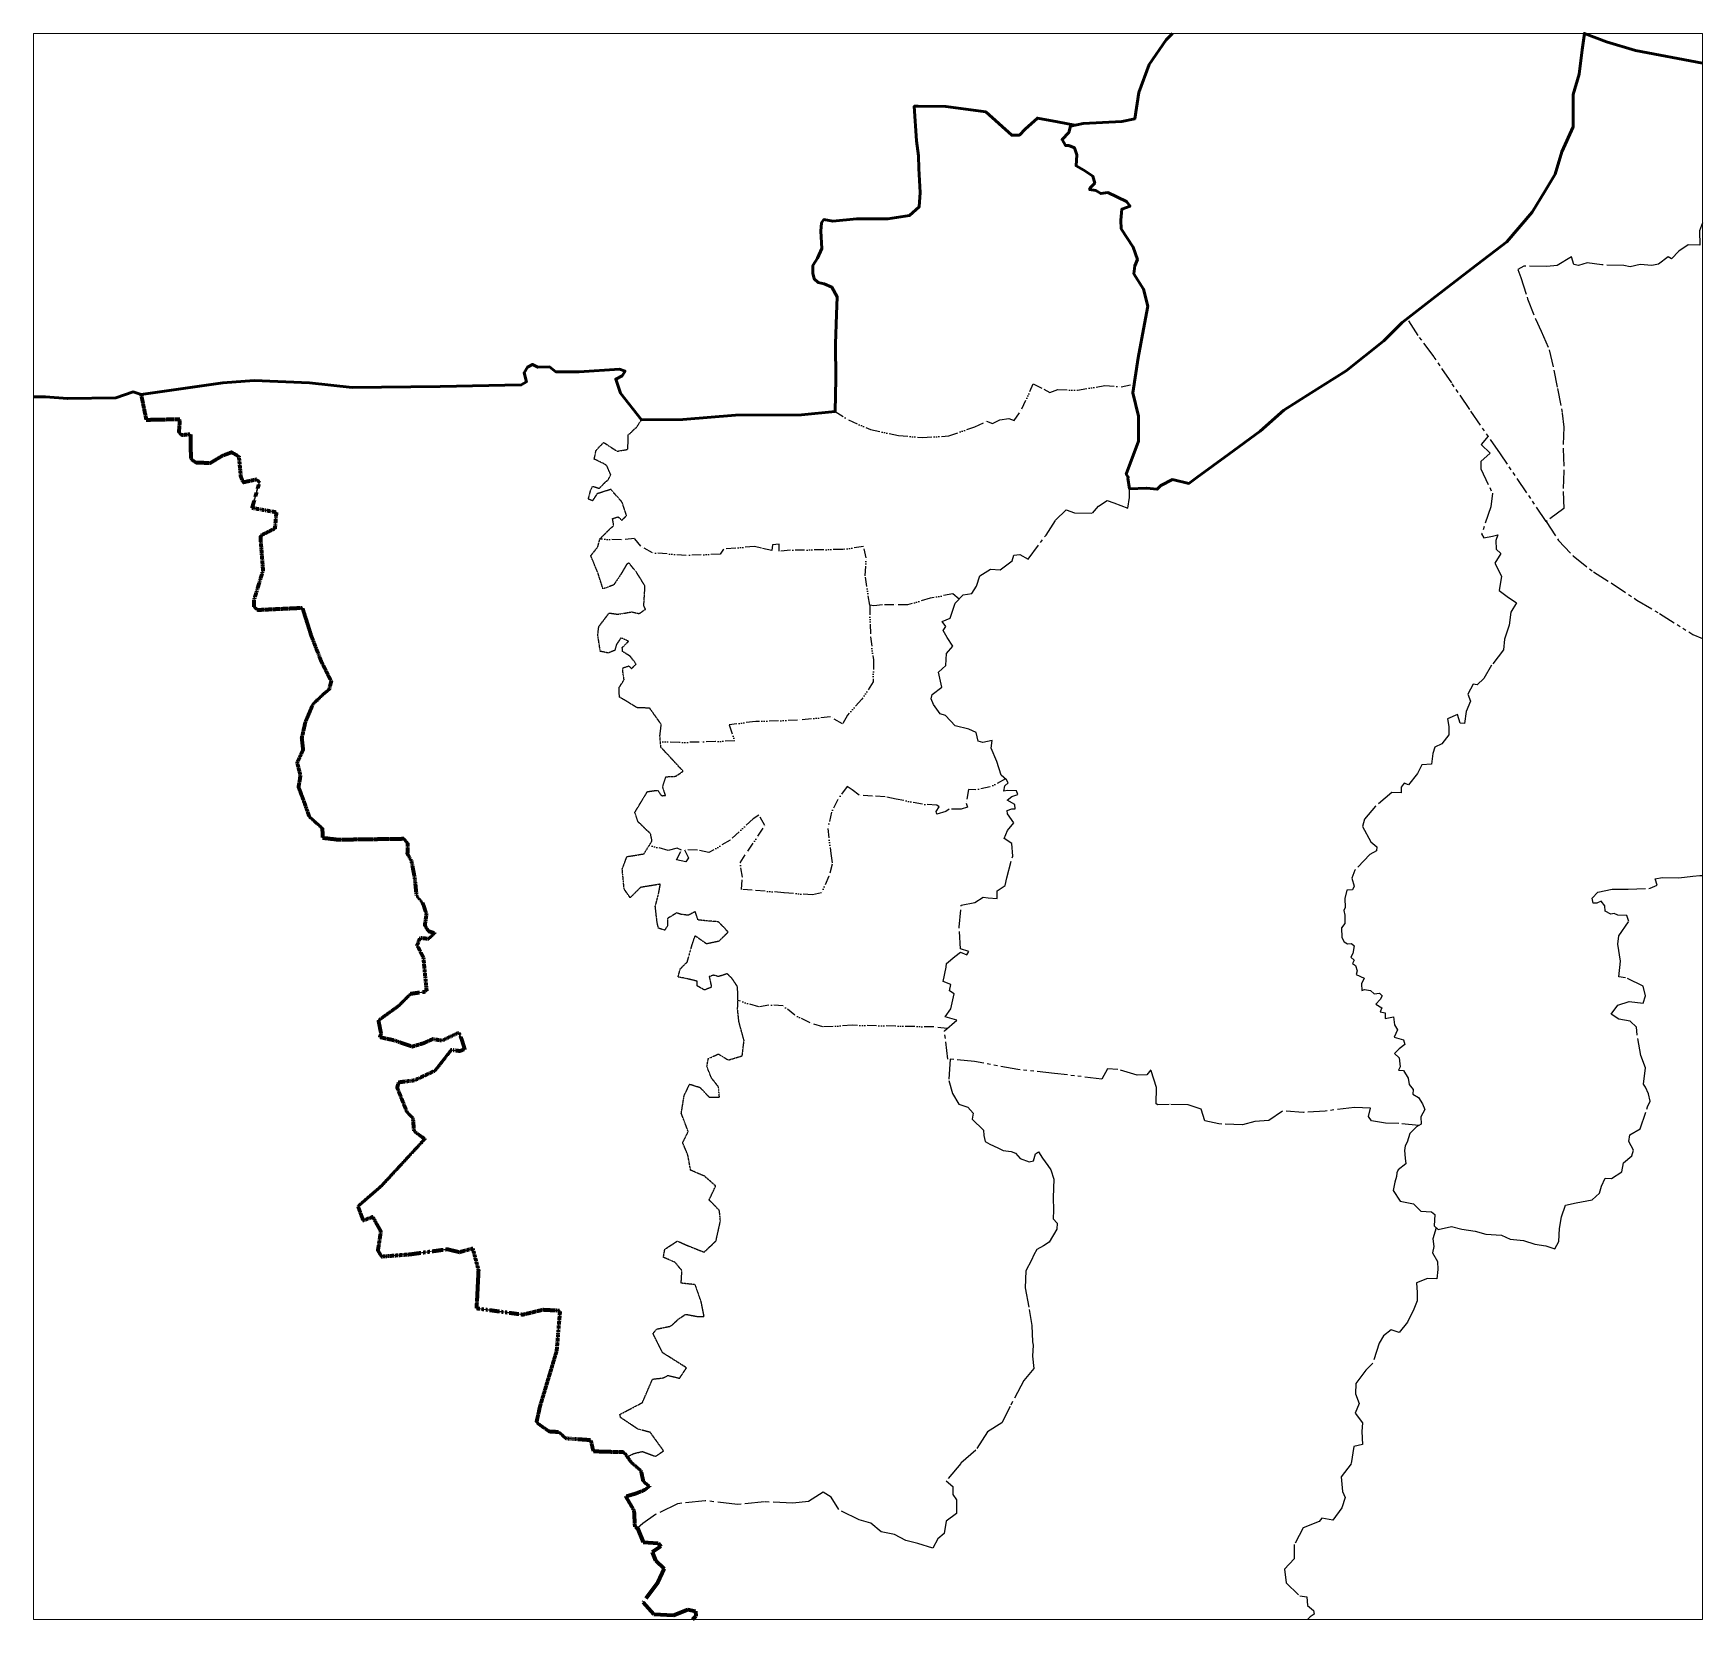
# Model space of a CAD drawing. Header units: inches. Extents: x -2504904 to 1187153, y -210426 to 1791474.
# Drawn here: x 270792 to 481556, y 1372190 to 1572435 of the extents above; entities that cross this region are included whole.
import ezdxf

# ---------------------------------------------------------------- set-up
doc = ezdxf.new("R2010")
doc.units = ezdxf.units.IN
doc.header["$MEASUREMENT"] = 0
doc.linetypes.add('ACAD_ISO14W100', pattern=[24, 12, -3, 0, -3, 0, -3, 0, -3])
doc.linetypes.add('PHANTOM2', pattern=[1.25, 0.625, -0.125, 0.125, -0.125, 0.125, -0.125])
for name, color, linetype in [('Batas Desa', 7, 'ACAD_ISO14W100'), ('Batas Wilayah', 7, 'PHANTOM2'), ('Bbatas Provinsi', 7, 'PHANTOM2')]:
    doc.layers.add(name, color=color, linetype=linetype)
doc.layers.add('Batas Luar', color=7, linetype='Continuous', lineweight=20)

msp = doc.modelspace()

# ---------------------------------------------------------------- linework, layer by layer
at = {"layer": 'Batas Desa', "ltscale": 100}
for points in [[(402300, 1560853), (400105, 1561266), (397564, 1561744), (396029, 1560358), (395299, 1559588), (394321, 1559574), (391039, 1562518), (386012, 1563224), (382490, 1563246), (382005, 1563246), (382288, 1558872), (382554, 1556960), (382579, 1555382), (382762, 1552332), (382651, 1550556), (381412, 1549429), (378691, 1549010), (374709, 1549010), (371731, 1548741), (370581, 1548940), (370315, 1548520), (370227, 1547459), (370350, 1545289), (369784, 1544053), (369219, 1543135), (369219, 1542146), (369395, 1541439), (369890, 1540980), (370633, 1540804), (371588, 1540415), (372295, 1539179), (372189, 1536954), (372058, 1533258), (372128, 1528843), (372049, 1524708), (373691, 1523639), (376496, 1522416), (380013, 1521682), (383040, 1521415), (386379, 1521615), (389652, 1522771), (391143, 1523461), (391878, 1523172), (392813, 1523661), (393970, 1523816), (394616, 1523550), (395618, 1525039), (397038, 1528180), (398373, 1527513), (399130, 1527113), (400132, 1527469), (402625, 1527380), (406076, 1527980), (408146, 1527825), (409758, 1528134)], [(387692, 1501029), (386893, 1501700), (384043, 1501130), (381165, 1500277), (379449, 1500278), (378024, 1500278), (376898, 1500150), (376385, 1500236), (375827, 1503974), (375941, 1506208), (375614, 1507660), (372977, 1507290), (366370, 1507180), (364957, 1507066), (364957, 1507954), (364114, 1507863), (364023, 1507157), (362747, 1507430), (361858, 1507658), (357915, 1507339), (357528, 1506702), (353221, 1506543), (348968, 1506846), (347487, 1507688), (346712, 1508689), (345048, 1508485), (342314, 1508595)], [(376385, 1500236), (376486, 1496273), (376861, 1493335), (376837, 1490561), (375416, 1488394), (373576, 1486371), (372948, 1485278), (371426, 1486153), (367282, 1485735), (361997, 1485573), (358644, 1485154), (359342, 1483108), (356921, 1483038), (354865, 1482979), (352375, 1482907), (349956, 1483031)], [(393527, 1478315), (391589, 1477307), (389802, 1476953), (388857, 1476967), (388587, 1475266), (388735, 1474735), (387937, 1474513), (386431, 1474499), (386002, 1474189), (384880, 1473864), (384783, 1474198), (385160, 1474808), (384853, 1474998), (383044, 1475133), (379747, 1475770), (378322, 1476045), (376763, 1476153), (375055, 1476272), (374160, 1476921), (373549, 1477365), (372358, 1475722), (371573, 1474102), (371092, 1472059), (371494, 1468922), (371668, 1467560), (371234, 1466056), (370313, 1463932), (369179, 1463673), (365565, 1463956), (361562, 1464270), (360191, 1464377), (360310, 1465896), (360015, 1467730), (361007, 1469217), (362261, 1471096), (363155, 1472435), (362401, 1473732), (361654, 1473298), (358779, 1470571), (356086, 1469038), (354645, 1469344), (352992, 1469368), (353511, 1468353), (353157, 1467834), (352000, 1468094), (352614, 1469321), (352085, 1469585), (350960, 1469297), (348555, 1469932)], [(386173, 1446815), (384486, 1447011), (379662, 1447108), (374154, 1447220), (370485, 1447013), (368855, 1447515), (366931, 1448502), (365469, 1449674), (363648, 1449770), (362378, 1449531), (359762, 1450356)]]:
    msp.add_lwpolyline(points, dxfattribs=at)
at = {"layer": 'Batas Luar'}
msp.add_lwpolyline([(270792, 1572435), (481556, 1572435), (481556, 1372190), (270792, 1372190)], close=True, dxfattribs=at)
at = {"layer": 'Batas Wilayah', "color": 251, "linetype": 'ByBlock', "lineweight": 50, "ltscale": 3500, "true_color": 0x636466}
msp.add_lwpolyline([(481556, 1568661), (473083, 1570285), (469413, 1571385), (466641, 1572435), (466362, 1570360), (465951, 1567292), (465198, 1564700), (465198, 1560631), (463786, 1557493), (462928, 1554648), (461672, 1552567), (460034, 1549854), (456830, 1546135), (452381, 1542703), (447426, 1538881), (443613, 1535940), (441323, 1533642), (436532, 1529828), (432145, 1527070), (428662, 1524882), (425694, 1522221), (421730, 1519328), (417696, 1516384), (416667, 1515633), (414611, 1516111), (413169, 1515375), (412678, 1514885), (411359, 1515038), (409211, 1514946), (408985, 1516294), (409043, 1516429), (408773, 1516796), (410340, 1520936), (410311, 1524102), (409595, 1527072), (410273, 1531485), (411092, 1535757), (411495, 1538015), (410968, 1540150), (409758, 1542084), (409851, 1543074), (410192, 1543909), (409665, 1545456), (408146, 1547759), (408115, 1548873), (408208, 1550234), (409261, 1550636), (408827, 1551224), (406442, 1552338), (405575, 1552214), (404924, 1552585), (404150, 1552709), (404274, 1552987), (404800, 1553544), (404553, 1554411), (403435, 1555169), (402444, 1555726), (402537, 1557118), (402258, 1557984), (401546, 1558263), (401112, 1558263), (400678, 1559036), (401546, 1559933), (401762, 1560738), (403342, 1561078), (408237, 1561325), (409848, 1561666), (410377, 1564962), (411678, 1568520), (413815, 1571614), (414630, 1572435)], dxfattribs=at)
at = {"layer": 'Batas Wilayah', "ltscale": 3500}
for points in [[(481556, 1568661), (473083, 1570285), (469413, 1571385), (466641, 1572435), (466362, 1570360), (465951, 1567292), (465198, 1564700), (465198, 1560631), (463786, 1557493), (462928, 1554648), (461672, 1552567), (460034, 1549854), (456830, 1546135), (452381, 1542703), (447426, 1538881), (443613, 1535940), (441323, 1533642), (436532, 1529828), (432145, 1527070), (428662, 1524882), (425694, 1522221), (421730, 1519328), (417696, 1516384), (416667, 1515633), (414611, 1516111), (413169, 1515375), (412678, 1514885), (411359, 1515038), (409211, 1514946), (408985, 1516294), (409043, 1516429), (408773, 1516796), (410340, 1520936), (410311, 1524102), (409595, 1527072), (410273, 1531485), (411092, 1535757), (411495, 1538015), (410968, 1540150), (409758, 1542084), (409851, 1543074), (410192, 1543909), (409665, 1545456), (408146, 1547759), (408115, 1548873), (408208, 1550234), (409261, 1550636), (408827, 1551224), (406442, 1552338), (405575, 1552214), (404924, 1552585), (404150, 1552709), (404274, 1552987), (404800, 1553544), (404553, 1554411), (403435, 1555169), (402444, 1555726), (402537, 1557118), (402258, 1557984), (401546, 1558263), (401112, 1558263), (400678, 1559036), (401546, 1559933), (401762, 1560738), (403342, 1561078), (408237, 1561325), (409848, 1561666), (410377, 1564962), (411678, 1568520), (413815, 1571614), (414630, 1572435)], [(481556, 1548512), (481145, 1547520), (481184, 1545721), (479716, 1545741), (478541, 1544959), (477640, 1543962), (477210, 1544216), (475994, 1543306), (475133, 1543150), (473684, 1543248), (472411, 1542954), (471628, 1543130), (468829, 1543208), (466988, 1543463), (465872, 1543130), (465305, 1543248), (464991, 1544245), (463186, 1543131), (461874, 1543014), (458996, 1543053), (458213, 1542623), (458624, 1541626), (459444, 1538934), (460446, 1536385), (461191, 1534840), (462199, 1532483), (462790, 1529919), (463221, 1527599), (463831, 1524479), (464048, 1522711), (463949, 1519975), (464047, 1517154), (463942, 1514604), (464041, 1512441), (461816, 1510829), (456019, 1519374), (452158, 1524936), (449872, 1528306), (447657, 1531593), (445631, 1534311), (444284, 1536457)], [(454475, 1521597), (453609, 1520554), (454718, 1519444), (453533, 1518375), (453547, 1517463), (455008, 1514411), (454815, 1512674), (453656, 1509265), (453913, 1508751), (455041, 1508976), (455719, 1509125), (455461, 1508417), (455494, 1507324), (456073, 1506777), (455333, 1505555), (456170, 1503908), (455880, 1502107), (456878, 1501367), (458038, 1500563), (457329, 1499373), (457135, 1497749), (456555, 1495980), (456394, 1494597), (454913, 1492668), (453939, 1490980), (453102, 1490176), (452587, 1490272), (451910, 1489018), (452232, 1488149), (451717, 1486831), (451491, 1485308), (450944, 1485372), (450590, 1486434), (449334, 1485919), (449495, 1484922), (449527, 1483893), (448625, 1482767), (447724, 1482317), (447498, 1481545), (447305, 1480162), (446113, 1480098), (445575, 1479000), (444426, 1477571), (443881, 1477772), (443478, 1477289), (443478, 1476544), (442309, 1476584), (440235, 1474862), (438849, 1473252), (438624, 1472319), (439655, 1470387), (440429, 1469744), (440364, 1469261), (439526, 1468778), (437646, 1466792), (437281, 1465781), (437545, 1464789), (437342, 1464304), (436653, 1464284), (436370, 1463242), (436411, 1462089), (436269, 1461725), (436390, 1461098), (436370, 1460066), (435965, 1459500), (435985, 1458291), (436289, 1457765), (436734, 1457482), (437220, 1457542), (437544, 1457259), (437403, 1456268), (437139, 1455823), (437544, 1455459), (437342, 1455014), (437747, 1454751), (437929, 1454083), (437808, 1453618), (438841, 1453152), (438497, 1452465), (438517, 1451612), (438862, 1451753), (439611, 1451612), (440097, 1451207), (440766, 1451268), (441110, 1450944), (440850, 1450490), (440303, 1449904), (441052, 1449438), (440850, 1448932), (441458, 1448771), (441478, 1448083), (442531, 1448305), (442632, 1447274), (443017, 1446646), (442612, 1445736), (443794, 1445380), (443956, 1444773), (443227, 1444227), (442639, 1443641), (443227, 1443094), (443368, 1441982), (443146, 1441537), (443773, 1441496), (444381, 1440545), (444503, 1439756), (445028, 1439100), (444952, 1438542), (445676, 1438110), (446171, 1437311), (446485, 1436589), (445977, 1435656), (446038, 1434723), (445449, 1434378), (444596, 1433567), (444253, 1432444), (443985, 1432010), (443934, 1431424), (443985, 1430430), (444075, 1429729), (443114, 1428988), (442961, 1428605), (442910, 1428146), (442680, 1427405), (442468, 1426358), (443383, 1425020), (445049, 1424694), (445964, 1423748), (447303, 1423650), (447760, 1423324), (447640, 1421896), (448152, 1421426), (449850, 1421834), (451140, 1421487), (452818, 1421242), (454189, 1420833), (456175, 1420731), (457259, 1420199), (458958, 1420056), (460391, 1419606), (461762, 1419361), (462888, 1419014), (463399, 1419913), (463481, 1421548), (463747, 1423020), (464259, 1424512), (465569, 1424798), (467609, 1425193), (468550, 1426031), (468775, 1426890), (469246, 1427912), (470044, 1427871), (471374, 1428709), (471579, 1429874), (472606, 1430726), (472831, 1431441), (472258, 1432545), (472361, 1433403), (473670, 1434160), (474612, 1436919), (474922, 1437650), (474726, 1438565), (474334, 1439414), (474104, 1439774), (474334, 1441865), (473745, 1443401), (473287, 1446015), (473188, 1446962), (472401, 1447730), (470961, 1447992), (470013, 1448613), (470863, 1449756), (472303, 1450214), (474070, 1450018), (474364, 1450933), (474037, 1452174), (471812, 1453220), (470961, 1453351), (471190, 1455330), (470863, 1457454), (470961, 1458500), (472237, 1460330), (472008, 1461081), (470830, 1461114), (470372, 1461310), (469947, 1461245), (469260, 1461604), (469227, 1462290), (468736, 1462878), (468213, 1462650), (467755, 1462617), (467624, 1463270), (468343, 1464022), (470143, 1464381), (472139, 1464381), (474920, 1464512), (475804, 1464904), (475565, 1465701), (476465, 1465867), (478547, 1465842), (480334, 1466047), (481208, 1466111), (481556, 1466111)], [(445744, 1434551), (443193, 1434826), (441498, 1434860), (439769, 1435158), (439371, 1435723), (439636, 1436752), (437609, 1436851), (433886, 1436387), (431139, 1436226), (428513, 1436392), (426785, 1435197), (425023, 1435064), (423460, 1434666), (420468, 1434765), (418707, 1435164), (418241, 1436625), (416612, 1437189), (414219, 1437222), (412789, 1437189), (412557, 1437322), (412590, 1439380), (411892, 1441604), (411393, 1440974), (410163, 1440940), (407737, 1441638), (406407, 1441737), (405709, 1440409), (399722, 1441150), (395091, 1441628), (389608, 1442638), (386255, 1442957), (385829, 1446519), (387373, 1447848), (385935, 1448273), (386627, 1449283), (387053, 1451197), (386468, 1451569), (386627, 1452366), (385669, 1452738), (386026, 1454572), (386079, 1454997), (387143, 1455901), (387835, 1456432), (388634, 1456113), (388900, 1456538), (387835, 1456857), (387676, 1459622), (387942, 1462386), (389645, 1462705), (390710, 1463396), (391348, 1463289), (392466, 1463236), (392466, 1464193), (393477, 1464884), (393700, 1465819), (394445, 1468584), (394339, 1470178), (393381, 1470816), (393807, 1471826), (394605, 1472783), (393807, 1473899), (393753, 1474325), (394339, 1474537), (394765, 1474537), (394711, 1475069), (393753, 1475654), (394339, 1476079), (395084, 1476345), (394924, 1476823), (393807, 1476876), (393327, 1476770), (393434, 1477461), (393860, 1477833), (393647, 1478205), (393008, 1478790), (392424, 1480510), (391730, 1482214), (391837, 1483172), (390664, 1482906), (390078, 1483066), (389811, 1484184), (388905, 1484610), (387199, 1485035), (385973, 1486313), (385280, 1486526), (384427, 1487698), (384160, 1488443), (384267, 1488975), (385493, 1489881), (385066, 1491797), (385984, 1492653), (386069, 1494146), (386906, 1495066), (386173, 1496181), (385671, 1497038), (386006, 1497540), (385545, 1498188), (386550, 1498627), (387173, 1500511), (388210, 1501546), (389281, 1501747), (389883, 1502649), (390285, 1503952), (391656, 1504787), (392867, 1504732), (394372, 1505835), (394607, 1506570), (395343, 1506637), (396380, 1506069), (398655, 1509109), (399864, 1510999), (401202, 1512269), (402240, 1511902), (404514, 1511868), (405284, 1512737), (406354, 1513472), (407224, 1513171), (408964, 1512503), (409198, 1513839), (409211, 1514946)], [(461816, 1510829), (463368, 1508420), (465214, 1506464), (467760, 1504455), (470015, 1503053), (473266, 1500894), (476111, 1499205), (480325, 1496545), (481556, 1496032)], [(447896, 1421661), (447503, 1420254), (447605, 1419303), (447469, 1418487), (448081, 1417400), (448115, 1416381), (447979, 1415226), (446823, 1415260), (445428, 1414717), (445496, 1413494), (445530, 1412420), (445088, 1411401), (444306, 1409736), (443251, 1408445), (442231, 1408751), (441278, 1408004), (440700, 1407086), (439918, 1404573), (439033, 1403689), (437775, 1401991), (437707, 1400700), (438184, 1399460), (437674, 1398237), (438592, 1397014), (438524, 1395927), (438592, 1394297), (437538, 1394059), (437194, 1391861), (435936, 1390231), (436092, 1388379), (436440, 1387597), (436005, 1386293), (434874, 1384729), (433482, 1384990), (433134, 1384556), (431132, 1383773), (430001, 1381688), (430001, 1379863), (428783, 1378560), (428957, 1376822), (430697, 1375171), (431568, 1375085), (431655, 1373955), (432438, 1373347), (432515, 1372873), (432004, 1372530), (431670, 1372190)]]:
    msp.add_lwpolyline(points, dxfattribs=at)
at = {"layer": 'Batas Wilayah', "color": 251, "linetype": 'ByBlock', "lineweight": 50, "ltscale": 4000, "true_color": 0x636466}
msp.add_lwpolyline([(402300, 1560853), (400105, 1561266), (397564, 1561744), (396029, 1560358), (395299, 1559588), (394321, 1559574), (391039, 1562518), (386012, 1563224), (382490, 1563246), (382005, 1563246), (382288, 1558872), (382554, 1556960), (382579, 1555382), (382762, 1552332), (382651, 1550556), (381412, 1549429), (378691, 1549010), (374709, 1549010), (371731, 1548741), (370581, 1548940), (370315, 1548520), (370227, 1547459), (370350, 1545289), (369784, 1544053), (369219, 1543135), (369219, 1542146), (369395, 1541439), (369890, 1540980), (370633, 1540804), (371588, 1540415), (372295, 1539179), (372189, 1536954), (372058, 1533258), (372128, 1528843), (372049, 1524708)], dxfattribs=at)
at = {"layer": 'Batas Wilayah', "ltscale": 4000}
msp.add_lwpolyline([(402300, 1560853), (400105, 1561266), (397564, 1561744), (396029, 1560358), (395299, 1559588), (394321, 1559574), (391039, 1562518), (386012, 1563224), (382490, 1563246), (382005, 1563246), (382288, 1558872), (382554, 1556960), (382579, 1555382), (382762, 1552332), (382651, 1550556), (381412, 1549429), (378691, 1549010), (374709, 1549010), (371731, 1548741), (370581, 1548940), (370315, 1548520), (370227, 1547459), (370350, 1545289), (369784, 1544053), (369219, 1543135), (369219, 1542146), (369395, 1541439), (369890, 1540980), (370633, 1540804), (371588, 1540415), (372295, 1539179), (372189, 1536954), (372058, 1533258), (372128, 1528843), (372049, 1524708)], dxfattribs=at)
at = {"layer": 'Batas Wilayah', "color": 251, "linetype": 'ByBlock', "lineweight": 50, "true_color": 0x636466}
msp.add_lwpolyline([(372049, 1524708), (367767, 1524301), (359456, 1524230), (352785, 1523696), (347577, 1523660), (344924, 1527015), (344318, 1528796), (345138, 1529224), (345495, 1529794), (344781, 1530043), (339716, 1529723), (336755, 1529723), (335970, 1530328), (334472, 1530293), (333794, 1530649), (333188, 1530293), (332760, 1529580), (333045, 1528440), (332367, 1528048), (322133, 1527874), (311056, 1527728), (305663, 1528310), (298667, 1528602), (294732, 1528310), (284384, 1526855), (283378, 1527184), (281197, 1526434), (275082, 1526326), (272329, 1526541), (270792, 1526541)], dxfattribs=at)
at = {"layer": 'Batas Wilayah'}
for points in [[(372049, 1524708), (367767, 1524301), (359456, 1524230), (352785, 1523696), (347577, 1523660), (344924, 1527015), (344318, 1528796), (345138, 1529224), (345495, 1529794), (344781, 1530043), (339716, 1529723), (336755, 1529723), (335970, 1530328), (334472, 1530293), (333794, 1530649), (333188, 1530293), (332760, 1529580), (333045, 1528440), (332367, 1528048), (322133, 1527874), (311056, 1527728), (305663, 1528310), (298667, 1528602), (294732, 1528310), (284384, 1526855), (283378, 1527184), (281197, 1526434), (275082, 1526326), (272329, 1526541), (270792, 1526541)], [(345942, 1392815), (346597, 1393160), (347695, 1393416), (349341, 1392795), (350366, 1393489), (348683, 1395827), (347146, 1396229), (344950, 1397691), (344841, 1398093), (347695, 1399591), (348975, 1402551), (350292, 1402697), (350914, 1403026), (352378, 1402661), (353256, 1403976), (350246, 1405880), (349778, 1406814), (349030, 1408308), (349498, 1408868), (351275, 1409242), (352303, 1410176), (353145, 1410736), (354641, 1410456), (355483, 1410456), (355109, 1412324), (354361, 1414472), (352584, 1414658), (352677, 1416246), (351836, 1417273), (350339, 1417927), (350527, 1418954), (352116, 1419982), (353145, 1419515), (355483, 1418581), (356979, 1419982), (357540, 1422503), (357416, 1423826), (356125, 1425174), (356947, 1426932), (355538, 1428163), (353778, 1428924), (353426, 1430858), (352780, 1432382), (353484, 1433788), (352603, 1436097), (352955, 1438324), (353659, 1439789), (354950, 1439379), (356123, 1438148), (357414, 1438148), (357297, 1439437), (356417, 1440551), (355830, 1442016), (356006, 1443012), (357297, 1443598), (358529, 1442836), (360290, 1443364), (360524, 1445297), (359879, 1447660), (359703, 1449243), (359762, 1450356), (359701, 1452077), (358997, 1453132), (358410, 1453718), (357295, 1453366), (356709, 1453542), (356122, 1453366), (356415, 1452018), (355535, 1451667), (354596, 1452194), (354596, 1452780), (353188, 1453132), (352190, 1453307), (352484, 1454362), (353364, 1455241), (354009, 1457527), (354361, 1458523), (355770, 1457527), (357413, 1457878), (358528, 1458992), (357295, 1460281), (355770, 1460398), (354713, 1460516), (354361, 1461570), (353481, 1461102), (352542, 1461219), (352014, 1461395), (350841, 1460691), (350841, 1459754), (350489, 1459226), (349726, 1459461), (349550, 1460164), (349315, 1462215), (349726, 1463797), (349960, 1465028), (347437, 1464618), (346146, 1463328), (345382, 1464409), (345147, 1466929), (345734, 1468512), (347905, 1468863), (348903, 1470504), (348727, 1471383), (347142, 1472907), (346732, 1474079), (348316, 1476716), (349607, 1476892), (350076, 1476189), (350604, 1476247), (350252, 1477302), (350663, 1478591), (351895, 1478650), (352834, 1479295), (350015, 1482328), (349897, 1483735), (350073, 1485200), (348606, 1487251), (347022, 1487309), (344792, 1488657), (344733, 1489829), (345379, 1490826), (345203, 1491998), (345262, 1492349), (345966, 1492584), (346318, 1492232), (346905, 1492818), (346142, 1493814), (345167, 1494406), (345153, 1494909), (345930, 1495700), (344979, 1496122), (344389, 1495245), (344216, 1494555), (343367, 1494210), (342374, 1494426), (342057, 1496496), (342186, 1497545), (343491, 1499262), (344558, 1499115), (345551, 1499262), (346324, 1499409), (347281, 1499189), (348090, 1499740), (347869, 1500181), (348016, 1502680), (346986, 1504333), (345993, 1505582), (345699, 1505399), (344926, 1504076), (344043, 1502790), (342718, 1502312), (342056, 1504370), (341173, 1506501), (342056, 1507603), (342314, 1508595), (344069, 1510338), (343922, 1511184), (344622, 1511404), (345100, 1510963), (345689, 1511552), (345137, 1513243), (343701, 1514861), (341970, 1514310), (341381, 1513427), (340866, 1513648), (341160, 1514788), (341418, 1515266), (342228, 1515008), (343406, 1516148), (343701, 1516700), (343200, 1517861), (342729, 1518155), (341610, 1518684), (341846, 1519801), (342788, 1520801), (344495, 1519684), (345849, 1519919), (345907, 1521741), (346967, 1522741), (347577, 1523660)]]:
    msp.add_lwpolyline(points, dxfattribs=at)
at = {"layer": 'Batas Wilayah', "color": 251, "lineweight": 100, "true_color": 0x636466, "transparency": 33554585}
msp.add_lwpolyline([(284384, 1526855), (285033, 1523659), (289265, 1523749), (289154, 1522076), (289514, 1521739), (290617, 1521852), (290664, 1518718), (291339, 1518268), (293140, 1518223), (294716, 1519167), (295819, 1519572), (296719, 1519055), (296966, 1516492), (297237, 1515773), (298992, 1516155), (299307, 1515751), (298392, 1512545), (301454, 1512006), (301273, 1509915), (299473, 1509016), (299476, 1508417), (299768, 1504640), (298620, 1500873), (298620, 1500087), (299070, 1499660), (304742, 1499929), (305871, 1496349), (307131, 1493135), (308375, 1490630), (308105, 1489574), (307249, 1488877), (306041, 1487686), (305121, 1485503), (304660, 1483492), (304833, 1481998), (304085, 1480390), (304488, 1478723), (304258, 1477287), (305071, 1475089), (305588, 1473595), (307257, 1472101), (307314, 1470895), (309270, 1470665), (317554, 1470780), (318034, 1470164), (318005, 1468851), (318514, 1467962), (318932, 1465742), (319148, 1463613), (319907, 1462711), (320413, 1461268), (320196, 1459849), (320630, 1459128), (321425, 1458875), (320702, 1458118), (319582, 1458226), (319221, 1457324), (320016, 1455772), (320433, 1451458), (318406, 1451169), (316814, 1449579), (314353, 1447808), (314665, 1446183), (314520, 1445748), (316300, 1445349), (318625, 1444550), (320078, 1444986), (321204, 1445494), (322403, 1445312), (324474, 1446292), (324837, 1445494), (325242, 1444168), (324624, 1443950), (323534, 1444096), (321463, 1441447), (318920, 1440250), (316886, 1439996), (316704, 1439343), (317939, 1436259), (318702, 1435497), (318823, 1433894), (320215, 1432874), (314644, 1426846), (311766, 1424343), (312416, 1422581), (313623, 1423045), (314644, 1421190), (314273, 1418779), (314737, 1418037), (318358, 1418316), (323094, 1418965), (324579, 1418594), (326250, 1419057), (326978, 1416300), (326797, 1412594), (326724, 1411504), (332582, 1410704), (335129, 1411322), (337276, 1411213), (336843, 1406107), (334737, 1399105), (334300, 1397105), (335905, 1395964), (337106, 1395891), (338017, 1395091), (341148, 1394872), (341476, 1393454), (345336, 1393345), (346210, 1392109), (347485, 1391018), (347776, 1389672), (348577, 1389017), (347995, 1388545), (346829, 1388072), (345591, 1387708), (346615, 1385939), (346724, 1383903), (347086, 1383740)], dxfattribs=at)
at = {"layer": 'Bbatas Provinsi', "ltscale": 4000, "transparency": 33554687}
for points in [[(284384, 1526855), (285033, 1523659), (289265, 1523749), (289154, 1522076), (289514, 1521739), (290617, 1521852), (290664, 1518718), (291339, 1518268), (293140, 1518223), (294716, 1519167), (295819, 1519572), (296719, 1519055), (296966, 1516492), (297237, 1515773), (298992, 1516155), (299307, 1515751), (298392, 1512545), (301454, 1512006), (301273, 1509915), (299473, 1509016), (299476, 1508417), (299768, 1504640), (298620, 1500873), (298620, 1500087), (299070, 1499660), (304742, 1499929), (305871, 1496349), (307131, 1493135), (308375, 1490630), (308105, 1489574), (307249, 1488877), (306041, 1487686), (305121, 1485503), (304660, 1483492), (304833, 1481998), (304085, 1480390), (304488, 1478723), (304258, 1477287), (305071, 1475089), (305588, 1473595), (307257, 1472101), (307314, 1470895), (309270, 1470665), (317554, 1470780), (318034, 1470164), (318005, 1468851), (318514, 1467962), (318932, 1465742), (319148, 1463613), (319907, 1462711), (320413, 1461268), (320196, 1459849), (320630, 1459128), (321425, 1458875), (320702, 1458118), (319582, 1458226), (319221, 1457324), (320016, 1455772), (320433, 1451458), (318406, 1451169), (316814, 1449579), (314353, 1447808), (314665, 1446183), (314520, 1445748), (316300, 1445349), (318625, 1444550), (320078, 1444986), (321204, 1445494), (322403, 1445312), (324474, 1446292), (324837, 1445494), (325242, 1444168), (324624, 1443950), (323534, 1444096), (321463, 1441447), (318920, 1440250), (316886, 1439996), (316704, 1439343), (317939, 1436259), (318702, 1435497), (318823, 1433894), (320215, 1432874), (314644, 1426846), (311766, 1424343), (312416, 1422581), (313623, 1423045), (314644, 1421190), (314273, 1418779), (314737, 1418037), (318358, 1418316), (323094, 1418965), (324579, 1418594), (326250, 1419057), (326978, 1416300), (326797, 1412594), (326724, 1411504), (332582, 1410704), (335129, 1411322), (337276, 1411213), (336843, 1406107), (334737, 1399105), (334300, 1397105), (335905, 1395964), (337106, 1395891), (338017, 1395091), (341148, 1394872), (341476, 1393454), (345336, 1393345), (346210, 1392109), (347485, 1391018), (347776, 1389672), (348577, 1389017), (347995, 1388545), (346829, 1388072), (345591, 1387708), (346615, 1385939), (346724, 1383903), (347086, 1383740)], [(386556, 1442929), (386384, 1440233), (386827, 1438588), (387630, 1437252), (388791, 1436894), (389445, 1436114), (389340, 1435355), (390778, 1433996), (390800, 1433321), (390947, 1432563), (391560, 1432225), (392573, 1431761), (393227, 1431424), (394262, 1431298), (394789, 1431087), (395401, 1430391), (396504, 1429999), (397074, 1430126), (397306, 1430990), (397707, 1431222), (398214, 1430463), (398889, 1429514), (399269, 1428966), (399649, 1427786), (399544, 1425461), (399586, 1423880), (399565, 1422804), (400071, 1422235), (400029, 1421476), (399058, 1419844), (398319, 1419380), (397475, 1418916), (397095, 1418242), (396799, 1417546), (396095, 1416226), (396009, 1414073), (396526, 1411317), (396871, 1409336), (396957, 1407268), (397044, 1406838), (396957, 1405459), (397130, 1403909), (395836, 1402359), (394111, 1399085), (393076, 1397018), (391265, 1395898), (389799, 1393573), (387893, 1391911), (386054, 1389697), (386866, 1388994), (386866, 1387968), (387352, 1387320), (387352, 1385592), (386054, 1384620), (385784, 1383054), (384973, 1382406), (384378, 1381217), (382485, 1381811), (380971, 1382190), (379511, 1382946), (377835, 1383270), (376537, 1384350), (375077, 1384782), (372481, 1386078), (371507, 1387644), (370534, 1388292), (368641, 1387104), (366694, 1386888), (363125, 1387050), (359687, 1386710), (355631, 1387196), (352116, 1386818), (349358, 1385468), (347735, 1384334), (347086, 1383740), (347789, 1381957), (349682, 1381849), (350006, 1381417), (348925, 1380715), (349358, 1379635), (350439, 1378609), (349628, 1376881), (347789, 1374396), (349141, 1372884), (351631, 1372764), (353416, 1373467), (354389, 1373251), (354431, 1372614), (354006, 1372190)], [(345942, 1392815), (345788, 1392706), (346210, 1392109), (347485, 1391018), (347776, 1389672), (348577, 1389017), (347995, 1388545), (345591, 1387708), (346615, 1385939), (346724, 1383903), (347086, 1383740), (347505, 1384123)]]:
    msp.add_lwpolyline(points, dxfattribs=at)
at = {"layer": 'Bbatas Provinsi', "color": 252, "lineweight": 100, "ltscale": 4000, "true_color": 0x939598, "transparency": 33554554}
msp.add_lwpolyline([(347086, 1383740), (347789, 1381957), (349682, 1381849), (350006, 1381417), (348925, 1380715), (349358, 1379635), (350439, 1378609), (349628, 1376881), (347789, 1374396), (349141, 1372884), (351631, 1372764), (353416, 1373467), (354389, 1373251), (354431, 1372614), (354006, 1372190)], dxfattribs=at)

doc.saveas('drawing.dxf')
